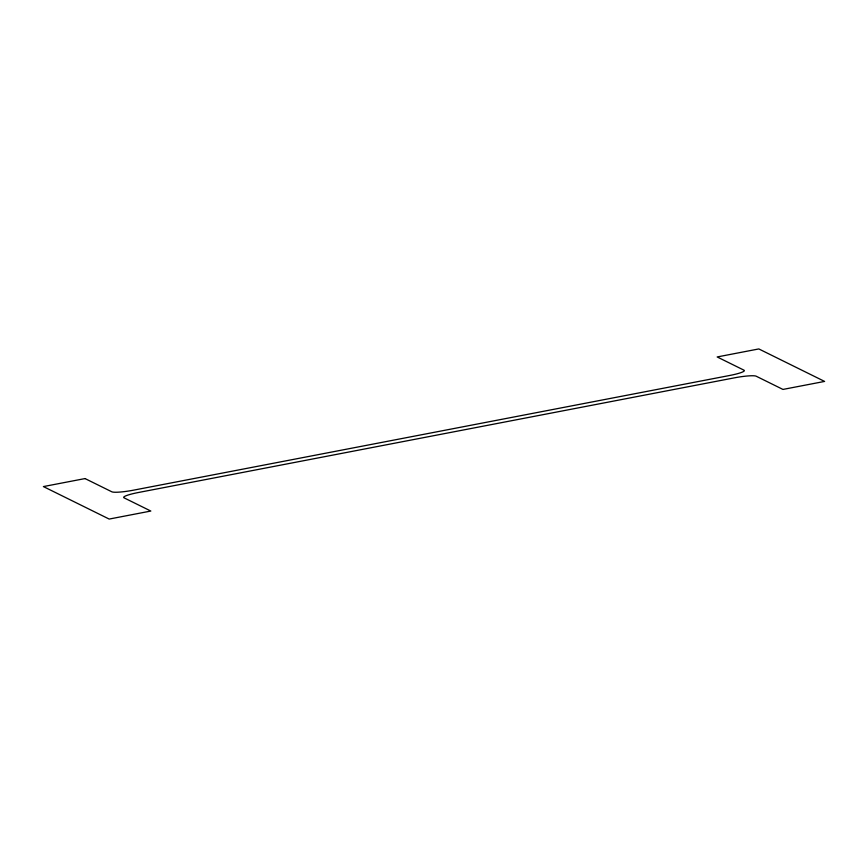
<?xml version="1.0" encoding="UTF-8"?>
<svg xmlns="http://www.w3.org/2000/svg" width="868" height="868" viewBox="0 0 868 868"><rect width="100%" height="100%" fill="white"/><g stroke="black" fill="none" stroke-linecap="round" stroke-linejoin="round"><path stroke-width="1.3" d="M85.042 478.572L43.4 486.579L109.184 519.064L150.815 511.046L124.026 497.82A18.608 2.463 -9.5 0 1 138.294 492.525L734.48 377.83A18.608 2.463 -9.5 0 1 756.169 376.202L782.958 389.428L824.6 381.421L758.816 348.936L717.185 356.954L743.974 370.18A18.608 2.463 -9.5 0 1 729.706 375.475L133.52 490.17A18.608 2.463 -9.5 0 1 111.831 491.798L85.042 478.572"/></g></svg>
